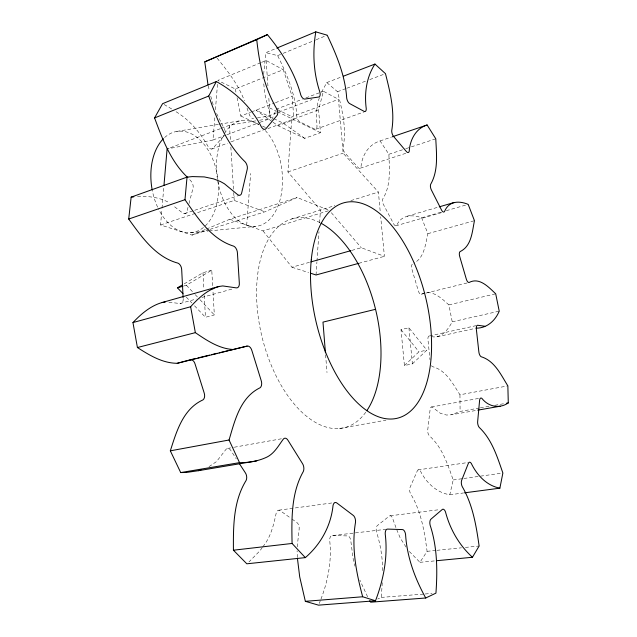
<?xml version="1.0" encoding="UTF-8"?>
<svg xmlns="http://www.w3.org/2000/svg" width="637" height="637" viewBox="0 0 637 637"><rect width="100%" height="100%" fill="white"/><g stroke="black" fill="none" stroke-linecap="round" stroke-linejoin="round"><path stroke-width="0.48" stroke-dasharray="3.19 2.39" d="M263.646 74.425L265.892 52.656L275.877 48.5M382.256 582.712L381.316 597.402L377.757 599.003M316.024 274.977L316.9 262.189M316.963 261.202L318.978 231.693M319.583 222.839L320.451 210.051L287.908 171.926L291.897 116.675L338.494 99.348L343.152 153.175L378.402 192.063L380.241 211.842M246.694 225.18L250.644 173.495M220.298 128.714L167.101 148.986L212.981 140.005L214.956 115.576M215.433 109.715L217.488 84.315M209.079 229.654L192.071 235.101L160.564 224.957L161.925 209.175M162.005 208.188L163.789 187.469M297.2 546.888L299.151 529.172A5.399 3.113 83 0 0 296.651 522.372L291.786 518.924M321.486 92.254L326.765 82.579L337.546 91.72C342.101 109.747 346.854 128.547 343.12 147.195A4.507 2.206 72.2 0 0 345.198 153.238L357.89 167.268A4.443 2.158 72.7 0 0 360.988 167.013C361.896 155.524 368.656 144.392 380.074 140.936L388.896 154.273C389.382 169.243 391.126 185.606 382.781 198.935A4.332 2.062 73.8 0 0 383.593 204.811L393.499 223.587A4.292 2.038 74.4 0 0 396.708 225.387C401.254 214.916 412.171 214.215 421.614 217.806L427.897 233.66C425.373 243.971 424.553 257.714 413.915 263.153M409.32 551.483L419.95 562.32L427.093 551.323C424.441 531.441 421.137 510.993 410.491 493.587A4.626 2.301 81.2 0 1 410.164 487.146L417.203 471.125A4.547 2.237 80.7 0 1 420.38 470.95C426.209 482.671 436.52 492.592 449.786 494.774L453.194 479.964C447.604 464.182 442.245 447.19 429.298 435.716A4.403 2.126 79.6 0 1 427.769 429.712L430.102 409.567A4.355 2.086 79.1 0 1 432.555 407.33L440.478 413.373L446.521 415.045L451.529 414.759L476.81 410.324M273.058 122.24L277.923 125.688L304.677 138.325L320.475 132.695L318.596 109.851L323.405 91.25L338.494 99.348M188.003 207.351L187.015 211.11A5.574 3.384 70.8 0 1 182.588 212.925L173.2 205.727M188.99 203.593L192.931 188.568A5.518 3.289 70.2 0 0 191.012 181.091L188.448 178.312M319.455 97.612C315.769 106.809 316.589 116.818 316.987 126.476A4.682 2.357 71.1 0 1 314.431 128.985L300.146 122.017A4.77 2.429 70.7 0 1 296.85 116.555C295.711 94.937 287.12 74.768 277.652 55.618L265.892 52.656M320.96 599.13C328.159 580.403 331.941 560.313 329.679 540.232A5.207 2.874 83.1 0 1 332.442 535.566L385.863 529.323M319.217 603.43L320.268 600.85M271.792 119.74L276.426 109.102L302.217 99.3M412.338 264.204A4.236 1.999 75.6 0 0 411.948 269.332L418.27 290.671A4.228 1.991 76.1 0 0 421.232 294.238C431.83 288.665 441.545 298.339 448.862 304.876L452.238 321.812C447.867 329.966 440.143 340.262 429.481 335.962A4.244 2.007 77.3 0 0 427.984 339.855L429.991 359.786M262.261 547.549L260.039 550.671L248.971 561.953M262.818 546.769C270.805 537.182 273.671 524.896 276.219 513A5.47 3.217 82.7 0 1 280.439 510.866L290.974 518.343M223.722 136.111L213.013 148.198A5.351 3.058 69.6 0 1 208.243 146.773C200.265 132.584 189.515 119.82 175.462 111.356M412.41 363.878L426.814 350.135L408.914 327.8L401.007 329.608L404.423 365.542L412.41 363.878L408.914 327.8M404.423 365.542L418.963 351.815L426.814 350.135M183.703 286.021L186.386 285.249L211.763 270.168L212.718 286.714M184.252 283.807L202.964 272.755L211.763 270.168M209.008 466.658L216.5 461.61L225.904 449.491A5.645 3.504 80.5 0 1 230.968 450.701L236.247 458.815M479.374 408.03L460.097 411.438L451.529 414.759M210.027 229.352L264.833 211.826L297.192 197.51L328.493 210.083M192.071 235.101L205.528 229.431M206.428 229.057L229.75 219.239L297.192 197.51M277.652 55.618L282.239 53.731M283.154 53.349L315.275 40.115M316.191 39.733L327.203 35.194M260.644 62.752L217.806 80.405L235.308 88.973L283.242 69.688L292.144 96.291L293.944 119.764L277.923 125.688M261.56 62.37L266.115 60.499L283.242 69.688M326.765 82.579L341.591 76.878M237.075 97.668L240.786 116.014L250.652 112.231M251.551 111.881L274.555 103.051M275.479 102.692L292.144 96.291M221.222 128.363L229.471 125.218L255.708 120.887M305.903 97.899L323.405 91.25M257.388 117.917L267.683 116.252L277.851 112.407M278.783 112.064L312.058 99.491M337.546 91.72L345.835 88.599M346.759 88.248L366.116 80.963M369.802 79.569L385.473 73.669M212.981 140.005L225.92 135.148M226.844 134.797L259.187 122.646M260.111 122.296L270.279 118.482L268.671 96.02M211.659 149.05L227.497 143.182M231.215 141.804L263.822 129.733M267.922 128.602L318.596 109.851M315.753 129.255L365.12 111.523M287.908 171.926L343.152 153.175M380.074 140.936L391.365 137.106M184.491 213.698L193.783 210.584M194.715 210.274L239.321 195.32M160.564 224.957L234.217 200.432L264.833 211.826M388.896 154.273L404.837 149.01M405.777 148.708L410.467 147.155M411.406 146.844L435.788 138.802M360.287 168.2L407.656 152.697M291.635 219.009L334.839 205.6M350.852 200.615L378.402 192.063M229.75 219.239L263.057 230.92L329.409 210.457M407.186 216.198L438.312 207.113M421.614 217.806L441.568 212.049M446.322 210.68L468.179 204.373M395.744 225.84L443.551 212.065M263.057 230.92L291.961 267.229L310.004 262.157M351.791 250.405L361.29 247.729L384.398 256.337L380.703 216.779M427.897 233.66L474.454 220.681M168.909 302.217L180.024 303.531L196.244 299.016M201.833 297.463L232.497 288.935M358.758 263.328L384.398 256.337M194.524 305.792L205.448 317.29L214.343 314.933L212.774 287.685M421.232 294.238L425.062 293.299M426.026 293.06L468.155 282.701M448.862 304.876L495.705 293.8M452.238 321.812L499.225 311.167M429.481 335.962L475.791 325.698M436.998 336.822L475.337 328.373M431.472 365.686A4.268 2.022 77.9 0 0 432.587 366.681C446.203 370.248 452.907 383.896 459.954 394.781L507.856 385.887M431.424 407.003L480.792 398.021M227.505 448.448L233.333 447.405M234.297 447.23L282.812 438.535M339.378 428.518L385.95 420.173M480.338 407.863L489.972 406.159M494.79 405.307L504.432 403.603M176.712 131.421L218.395 124.398M219.367 124.239L241.662 120.481M259.593 120.242L270.279 118.482M418.055 469.907L468.084 462.494M453.194 479.964L462.932 478.602M463.911 478.467L502.872 473.02M278.759 510.189L334.497 502.601M449.786 494.774L463.537 492.958M390.322 515.771L439.307 509.68M427.093 551.323L435.931 550.416M436.91 550.32L461.451 547.812M465.376 547.414L479.12 546.013M190.503 232.76L208.18 231.032M209.159 230.928L255.318 226.406M419.95 562.32L435.509 560.823M381.316 597.402L424.234 594.042M425.205 593.971L432.037 593.429M137.504 196.507C148.373 195.997 159.688 197.287 169.291 202.733M332.442 535.566L347.388 535.916A5.112 2.771 83 0 1 350.772 540.614L353.201 559.111L355.008 566.237M291.961 267.229L308.619 272.596M240.786 116.014L259.004 124.47M262.571 126.126L267.03 128.188M269.515 107.86L276.498 111.268M277.366 111.69L320.475 132.695M277.286 109.524L291.897 116.675M164.099 104.5L172.109 109.206M304.677 138.325L282.979 123.037L256.034 110.161L272.246 121.659M186.33 297.168L191.793 302.917M186.386 285.249L194.564 293.936M195.248 294.66L199.341 299.008M200.026 299.724L214.343 314.933M217.098 58.158C227.799 71.145 238.477 84.825 244.377 100.765M331.328 212.694L361.29 247.729M401.007 329.608L418.963 351.815M406.056 547.064L400.243 538.058L396.27 528.511M216.604 113.49L224.32 128.778A5.271 2.954 69.5 0 1 225.187 131.349M367.605 596.797L359.881 580.124M247.029 108.131L249.346 114.58A5.064 2.723 69.7 0 0 253.637 118.522M395.943 527.595L392.647 518.446A4.809 2.468 82.1 0 0 389.103 516.233L377.59 525.398A4.905 2.556 82.4 0 0 376.443 531.473C380.321 544.356 382.805 557.638 382.495 571.126M213.172 104.683L210.329 94.778M208.227 85.748L209.485 91.163M235.308 88.973L236.096 92.835M325.587 354.761L326.996 372.573M266.115 60.499L268.026 87.142M263.766 83.853L264.865 94.172L269.204 111.483A4.969 2.628 70 0 1 267.683 116.252M297.375 557.526L297.097 550.758M229.471 125.218L230.538 142.043M230.849 146.996L233.66 191.522M233.723 192.509L234.217 200.432M202.964 272.755L203.848 288.585M204.238 295.512L205.448 317.29M459.954 394.781L460.097 411.438M265.287 130.521A53.428 32.551 82.4 0 1 270.168 218.841A53.428 32.551 82.4 0 1 217.743 181.091M217.456 179.308A53.428 32.551 82.4 0 1 223.499 135.187M224.439 133.571A53.428 32.551 82.4 0 1 258.733 124.788M218.188 181.449A51.167 33.355 81.6 0 1 198.147 230.785A51.167 33.355 81.6 0 1 158.43 208.84M157.626 207.168A51.167 33.355 81.6 0 1 152.139 189.667M164.593 137.56A51.167 33.355 81.6 0 1 217.997 179.618M183.177 298.49A5.693 3.599 73.9 0 1 180.024 303.531M365.757 412.235A107.645 58.421 76.3 0 1 261.895 336.4A107.645 58.421 76.3 0 1 320.18 222.767"/><path stroke-width="0.96" d="M163.956 185.494L167.101 148.986M484.924 326.263L477.718 325.268A4.363 1.911 77.2 0 0 476.357 329.233L478.825 351.608A4.387 1.927 77.7 0 0 481.214 356.752C494.71 360.892 500.945 374.843 507.856 385.887L508.286 402.926C499.44 409.026 488.396 406.78 481.875 398.372A4.475 1.991 78.8 0 0 479.573 400.633L477.686 421.248A4.523 2.03 79.3 0 0 479.247 427.419C492.003 439.554 497.25 456.88 502.872 473.02L499.878 488.173C486.66 485.657 476.954 475.13 471.308 463.449A4.674 2.142 80.3 0 0 468.267 463.593L461.785 479.972A4.762 2.206 80.8 0 0 462.215 486.588C472.765 504.663 476.229 525.589 479.12 546.013L472.463 557.264C459.181 545.232 450.025 529.259 445.51 511.965A4.961 2.373 81.6 0 0 442.062 509.656L431.145 518.988A5.056 2.452 81.9 0 0 430.142 525.23C437.348 547.103 437.563 570.386 435.939 593.127L425.731 598C414.862 578.412 406.963 556.953 405.57 534.435A5.279 2.667 82.4 0 0 402.234 529.57L387.806 529.092A5.375 2.771 82.5 0 0 385.21 533.886C388.029 556.642 383.609 579.535 375.496 600.779L362.676 596.765C356.21 572.567 351.25 547.279 355.526 522.229A5.582 3.01 82.3 0 0 352.994 515.198L337.108 503.182A5.661 3.113 82.1 0 0 333.055 505.34C331.033 525.692 320.769 544.388 305.322 557.622L292.072 543.457C291.635 519.163 290.982 493.325 303.331 471.468A5.805 3.32 80.9 0 0 302.344 463.354L288.147 440.557A5.852 3.4 80.1 0 0 283.21 439.251C278.13 446.219 273.838 454.388 265.398 457.788C257.26 461.323 248.358 462.749 239.52 462.637L229.057 440C234.79 420.683 240.181 397.416 260.063 387.774A5.916 3.511 77.9 0 0 261.098 380.281L251.973 350.852A5.924 3.527 76.7 0 0 247.132 346.106L177.245 363.289C162.57 363.281 149.4 355.207 137.417 347.531L132.958 322.561C141.111 313.953 150.555 305.816 162.172 302.503L218.881 286.499L222.743 285.933L236.311 287.876A5.9 3.496 74.2 0 0 239.305 282.724L237.45 253.263A5.876 3.44 73.1 0 0 233.715 246.169C211.102 239.114 197.804 218.045 184.977 199.692L187.031 177.134L192.318 176.584L204.262 176.911L213.642 178.893L220.346 181.481L224.343 183.711L237.45 194.484A5.773 3.273 71.4 0 0 241.734 192.708L247.156 169.625A5.709 3.185 70.8 0 0 245.173 161.886C226.613 144.129 217.137 119.716 208.737 96.028L216.325 81.552C235.348 91.983 251.591 107.446 261.401 126.97A5.534 2.954 70.2 0 0 266.059 128.547L276.872 115.655A5.438 2.843 70.1 0 0 276.737 108.863C264.411 87.802 259.275 63.644 256.743 39.645L267.405 34.637C282.072 52.473 294.732 72.379 300.76 94.889A5.223 2.62 70.3 0 0 304.98 99.038L318.532 97.047A5.128 2.524 70.5 0 0 319.917 92.198C313.42 72.785 312.417 51.963 315.801 31.85L327.203 35.194C336.647 55.061 345.238 75.859 346.695 98.074A4.905 2.325 71.2 0 0 349.96 103.743L363.838 111.22A4.817 2.253 71.6 0 0 366.259 108.712C364.229 93.36 366.394 77.204 374.962 64.058L385.473 73.669C390.123 92.166 395.028 111.348 391.739 130.521A4.634 2.11 72.5 0 0 393.833 136.748L406.263 151.383A4.57 2.062 73 0 0 409.233 151.192C409.894 139.989 415.786 128.435 427.116 124.979L435.788 138.802C436.449 153.987 438.559 170.477 430.676 184.3A4.443 1.967 74 0 0 431.552 190.312L441.361 209.708A4.403 1.943 74.5 0 0 444.467 211.611C448.751 201.013 458.839 200.504 468.179 204.373L474.454 220.681C472.184 231.621 471.643 246.089 460.097 251.599A4.355 1.903 75.6 0 0 459.803 256.83L466.22 278.767A4.348 1.895 76.1 0 0 469.119 282.462C479.605 276.944 488.762 287.311 495.705 293.8L499.225 311.167C495.26 320.666 487.066 328.182 476.301 328.166M183.122 297.511L181.704 269.961A5.669 3.551 72.8 0 0 177.978 263.153C155.484 257.069 141.661 236.853 128.714 219.048L131.15 197.144L187.031 177.134M256.791 460.877L198.441 470.695L186.322 472.471L180.709 472.574L170.326 450.829C176.465 431.687 182.93 409.018 202.9 399.932A5.709 3.615 78 0 0 204.087 392.663L195.161 364.292A5.717 3.639 76.8 0 0 190.256 359.77L177.245 363.289M187.804 177.619C170.796 161.718 162.523 139.24 154.568 117.941L162.57 103.688L216.325 81.552M132.958 322.561L190.63 306.747C198.394 298.084 207.463 289.779 218.881 286.499M182.915 293.577L177.452 287.828L182.556 284.819M208.012 84.848L204.772 61.853L267.405 34.637M204.772 61.853L256.743 39.645M276.784 48.117L315.801 31.85M154.568 117.941L208.737 96.028M343.447 76.169L374.962 64.058M198.441 470.695L201.101 469.772M128.714 219.048L184.977 199.692M392.304 136.788L427.116 124.979M439.251 206.842L454.34 202.439M177.452 287.828L182.811 286.284M310.952 261.887L350.844 250.667M358.758 263.328L316.024 274.977L310.466 273.185M137.417 347.531L195.36 332.649C207.041 340.636 219.869 349.267 234.504 349.546M375.201 309.391L322.983 322.115L325.427 352.787M190.256 359.77L196.037 358.384M197.964 357.922L209.533 355.135M211.46 354.674L217.249 353.288M219.176 352.826L227.847 350.74M229.782 350.278L247.132 346.106M170.326 450.829L229.057 440M506.359 403.269L508.286 402.926M477.782 410.148L500.156 406.223M180.709 472.574L239.52 462.637M162.172 302.503L165.341 302.01M464.524 492.831L499.878 488.173M131.15 197.144L133.858 196.817M239.416 463.688L245.221 472.622A5.606 3.432 81.4 0 1 246.113 480.465C233.23 501.295 233.277 526.552 233.421 550.201L292.072 543.457M305.322 557.622L246.822 563.801L233.421 550.201M436.48 560.727L472.463 557.264M297.447 558.498L299.709 576.883L305.346 601.328L362.676 596.765M375.496 600.779L318.524 605.15L305.346 601.328M425.731 598L370.63 602.188L369.771 600.651M190.63 306.747L195.36 332.649M152.139 189.667A51.167 33.355 81.6 0 1 163.398 138.707M321.056 223.237A107.645 58.421 76.3 0 1 375.543 309.279A107.645 58.421 76.3 0 1 366.785 410.769M311.262 259.896A110.981 56.12 76.3 0 0 392.742 418.955A110.981 56.12 76.3 0 0 409.137 252.348A110.981 56.12 76.3 0 0 311.262 259.896"/></g></svg>
